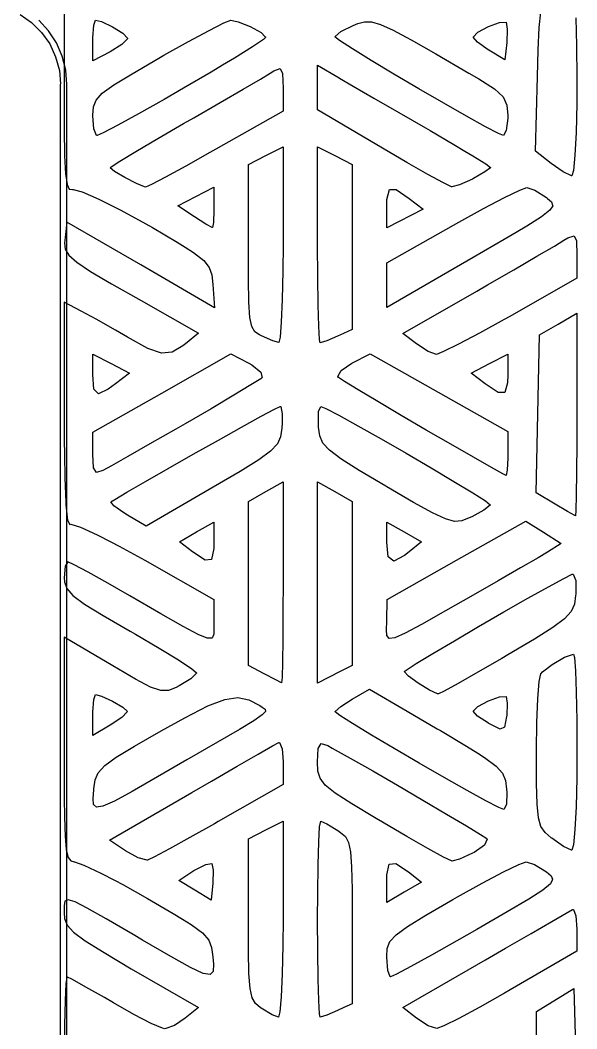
# Model space of a CAD drawing. Header units: millimetres. Extents: x 38 to 487, y 14 to 137.
# Drawn here: x 51.33 to 59.59, y 58.98 to 73.95 of the extents above; entities that cross this region are included whole.
import ezdxf

# ---------------------------------------------------------------- set-up
doc = ezdxf.new("R2010")
doc.units = ezdxf.units.MM
doc.layers.add('BLACK', color=20, linetype='Continuous')

msp = doc.modelspace()

# ---------------------------------------------------------------- linework, layer by layer
at = {"layer": 'BLACK', "linetype": 'Continuous'}
for p, q in [((51.981, 74.283), (51.981, 72.834)), ((51.329, 74.032), (51.5, 73.912)), ((51.329, 74.032), (51.5, 73.912)), ((51.751, 73.789), (51.606, 73.946)), ((51.751, 73.789), (51.606, 73.946)), ((52.422, 73.87), (52.447, 73.945)), ((52.447, 73.945), (52.535, 73.924)), ((54.352, 73.905), (54.454, 73.945)), ((54.454, 73.945), (54.565, 73.923)), ((59.035, 73.838), (59.059, 74.063)), ((59.577, 73.979), (59.588, 73.567)), ((51.5, 73.912), (51.648, 73.764)), ((51.5, 73.912), (51.648, 73.764)), ((52.409, 73.685), (52.422, 73.87)), ((52.535, 73.924), (52.701, 73.847)), ((52.701, 73.847), (52.855, 73.751)), ((53.827, 73.629), (54.133, 73.794)), ((54.133, 73.794), (54.352, 73.905)), ((54.565, 73.923), (54.745, 73.851)), ((54.745, 73.851), (54.905, 73.762)), ((56.09, 73.777), (56.272, 73.866)), ((56.272, 73.866), (56.343, 73.895)), ((56.343, 73.895), (56.439, 73.922)), ((56.439, 73.922), (56.543, 73.922)), ((56.543, 73.922), (56.677, 73.883)), ((56.677, 73.883), (56.865, 73.798)), ((56.865, 73.798), (57.057, 73.695)), ((58.125, 73.767), (58.281, 73.85)), ((58.281, 73.85), (58.445, 73.91)), ((58.445, 73.91), (58.541, 73.914)), ((58.541, 73.914), (58.541, 73.914)), ((58.541, 73.914), (58.559, 73.811)), ((58.559, 73.811), (58.551, 73.616)), ((59.019, 73.499), (59.035, 73.838)), ((51.648, 73.764), (51.768, 73.593)), ((51.648, 73.764), (51.768, 73.593)), ((51.868, 73.609), (51.751, 73.789)), ((51.868, 73.609), (51.751, 73.789)), ((52.409, 73.644), (52.409, 73.685)), ((52.409, 73.342), (52.409, 73.644)), ((52.921, 73.671), (52.839, 73.583)), ((52.855, 73.751), (52.922, 73.677)), ((52.922, 73.677), (52.921, 73.671)), ((54.939, 73.659), (54.779, 73.551)), ((54.905, 73.762), (54.967, 73.7)), ((54.974, 73.693), (54.939, 73.659)), ((54.967, 73.7), (54.974, 73.693)), ((56.001, 73.7), (56.003, 73.706)), ((56.071, 73.643), (56.001, 73.7)), ((56.003, 73.706), (56.09, 73.777)), ((56.26, 73.52), (56.071, 73.643)), ((57.057, 73.695), (57.131, 73.656)), ((57.131, 73.656), (57.498, 73.447)), ((58.053, 73.696), (58.125, 73.767)), ((58.053, 73.695), (58.053, 73.696)), ((58.118, 73.619), (58.053, 73.695)), ((51.768, 73.593), (51.856, 73.403)), ((51.768, 73.593), (51.856, 73.403)), ((51.954, 73.413), (51.868, 73.609)), ((51.954, 73.413), (51.868, 73.609)), ((52.839, 73.583), (52.665, 73.475)), ((53.464, 73.425), (53.827, 73.629)), ((54.779, 73.551), (54.511, 73.384)), ((56.539, 73.348), (56.26, 73.52)), ((58.276, 73.507), (58.118, 73.619)), ((58.288, 73.499), (58.276, 73.507)), ((58.523, 73.356), (58.288, 73.499)), ((58.551, 73.616), (58.523, 73.356)), ((59.007, 73.111), (59.019, 73.499)), ((59.588, 73.567), (59.592, 73.09)), ((51.856, 73.403), (51.911, 73.201)), ((51.856, 73.403), (51.911, 73.201)), ((52.007, 73.206), (51.954, 73.413)), ((52.007, 73.206), (51.954, 73.413)), ((52.665, 73.475), (52.409, 73.342)), ((52.991, 73.152), (53.389, 73.382)), ((53.389, 73.382), (53.464, 73.425)), ((54.511, 73.384), (54.335, 73.278)), ((56.878, 73.144), (56.539, 73.348)), ((57.498, 73.447), (57.989, 73.162)), ((51.911, 73.201), (51.928, 73.002)), ((51.911, 73.201), (51.928, 73.002)), ((52.024, 72.993), (52.007, 73.206)), ((52.024, 72.993), (52.007, 73.206)), ((54.335, 73.278), (54.162, 73.174)), ((55.038, 73.159), (55.097, 73.195)), ((55.097, 73.195), (55.19, 73.229)), ((55.19, 73.229), (55.225, 73.154)), ((55.744, 72.616), (55.744, 73.278)), ((55.744, 73.278), (56.065, 73.089)), ((52.719, 72.985), (52.991, 73.152)), ((54.162, 73.174), (53.754, 72.937)), ((54.639, 72.922), (54.897, 73.073)), ((54.897, 73.073), (55.038, 73.159)), ((55.225, 73.154), (55.231, 72.939)), ((56.065, 73.089), (56.068, 73.086)), ((56.068, 73.086), (56.27, 72.968)), ((57.247, 72.927), (56.878, 73.144)), ((57.989, 73.162), (58.136, 73.075)), ((58.136, 73.075), (58.371, 72.925)), ((58.977, 72.004), (59.007, 73.111)), ((59.592, 73.09), (59.59, 72.708)), ((51.928, 73.002), (51.924, 72.993)), ((51.928, 73.002), (51.924, 72.993)), ((51.924, 72.993), (51.924, 41.526)), ((51.924, 72.993), (51.924, 41.526)), ((52.024, 41.526), (52.024, 72.993)), ((52.024, 41.526), (52.024, 72.993)), ((52.548, 72.861), (52.719, 72.985)), ((53.754, 72.937), (53.465, 72.771)), ((54.298, 72.724), (54.639, 72.922)), ((55.231, 72.939), (55.231, 72.597)), ((56.27, 72.968), (56.578, 72.79)), ((57.617, 72.713), (57.247, 72.927)), ((58.371, 72.925), (58.5, 72.807)), ((51.981, 72.834), (51.982, 72.527)), ((52.417, 72.658), (52.455, 72.759)), ((52.455, 72.759), (52.548, 72.861)), ((53.465, 72.771), (53.086, 72.558)), ((56.578, 72.79), (56.951, 72.574)), ((58.5, 72.807), (58.555, 72.687)), ((52.409, 72.538), (52.417, 72.658)), ((53.905, 72.497), (54.298, 72.724)), ((55.231, 72.597), (54.236, 72.031)), ((56.706, 72.048), (55.744, 72.616)), ((57.957, 72.52), (57.617, 72.713)), ((58.555, 72.687), (58.566, 72.531)), ((59.59, 72.708), (59.58, 72.281)), ((51.982, 72.527), (51.983, 72.326)), ((52.409, 72.527), (52.409, 72.538)), ((52.425, 72.332), (52.409, 72.527)), ((53.086, 72.558), (52.777, 72.388)), ((53.756, 72.411), (53.905, 72.497)), ((56.951, 72.574), (57.348, 72.346)), ((58.239, 72.364), (57.957, 72.52)), ((58.566, 72.494), (58.545, 72.311)), ((58.566, 72.531), (58.566, 72.494)), ((51.983, 72.326), (51.989, 71.931)), ((52.464, 72.237), (52.425, 72.332)), ((52.777, 72.388), (52.563, 72.276)), ((53.372, 72.19), (53.756, 72.411)), ((57.348, 72.346), (57.415, 72.307)), ((57.415, 72.307), (57.765, 72.103)), ((58.431, 72.265), (58.239, 72.364)), ((58.545, 72.311), (58.502, 72.237)), ((52.471, 72.235), (52.464, 72.237)), ((52.563, 72.276), (52.471, 72.235)), ((53.048, 71.998), (53.372, 72.19)), ((58.502, 72.237), (58.431, 72.265)), ((59.58, 72.281), (59.564, 71.941)), ((52.808, 71.853), (53.048, 71.998)), ((54.236, 72.031), (54.147, 71.981)), ((54.974, 71.936), (55.231, 72.068)), ((55.231, 72.068), (55.231, 70.612)), ((55.744, 70.612), (55.744, 72.068)), ((55.744, 72.068), (56.001, 71.936)), ((57.07, 71.835), (56.706, 72.048)), ((57.765, 72.103), (57.93, 72.004)), ((57.93, 72.004), (58.049, 71.932)), ((59.211, 71.82), (58.977, 72.004)), ((51.989, 71.931), (51.998, 71.757)), ((52.68, 71.77), (52.808, 71.853)), ((54.147, 71.981), (53.787, 71.779)), ((54.718, 71.803), (54.974, 71.936)), ((56.001, 71.936), (56.257, 71.803)), ((58.049, 71.932), (58.24, 71.812)), ((59.564, 71.941), (59.543, 71.717)), ((51.998, 71.757), (52.003, 71.666)), ((52.665, 71.757), (52.68, 71.77)), ((52.731, 71.701), (52.665, 71.757)), ((52.884, 71.609), (52.731, 71.701)), ((53.787, 71.779), (53.488, 71.616)), ((54.718, 70.578), (54.718, 71.803)), ((56.257, 71.803), (56.257, 69.355)), ((57.382, 71.658), (57.07, 71.835)), ((58.309, 71.757), (58.229, 71.693)), ((58.24, 71.812), (58.31, 71.76)), ((58.31, 71.76), (58.309, 71.757)), ((59.388, 71.696), (59.211, 71.82)), ((59.511, 71.637), (59.388, 71.696)), ((59.543, 71.717), (59.519, 71.636)), ((52.003, 71.666), (52.025, 71.508)), ((53.055, 71.52), (52.884, 71.609)), ((53.488, 71.616), (53.278, 71.508)), ((57.612, 71.532), (57.382, 71.658)), ((58.043, 71.589), (57.853, 71.504)), ((58.057, 71.596), (58.043, 71.589)), ((58.229, 71.693), (58.057, 71.596)), ((59.519, 71.636), (59.511, 71.637)), ((52.025, 71.508), (52.058, 71.438)), ((52.058, 71.438), (52.104, 71.432)), ((52.104, 71.432), (52.114, 71.434)), ((52.114, 71.434), (52.251, 71.398)), ((52.251, 71.398), (52.498, 71.291)), ((53.177, 71.471), (53.055, 71.52)), ((53.189, 71.469), (53.177, 71.471)), ((53.278, 71.508), (53.189, 71.469)), ((53.937, 71.331), (54.205, 71.47)), ((54.205, 71.47), (54.205, 71.168)), ((56.773, 71.287), (56.81, 71.432)), ((56.81, 71.432), (56.911, 71.433)), ((56.911, 71.433), (57.106, 71.302)), ((57.73, 71.474), (57.612, 71.532)), ((57.737, 71.473), (57.73, 71.474)), ((57.853, 71.504), (57.737, 71.473)), ((58.518, 71.314), (58.744, 71.424)), ((58.744, 71.424), (58.852, 71.463)), ((58.852, 71.463), (58.969, 71.423)), ((58.969, 71.423), (59.144, 71.313)), ((52.498, 71.291), (52.694, 71.193)), ((53.669, 71.193), (53.937, 71.331)), ((56.77, 71.164), (56.773, 71.287)), ((57.106, 71.302), (57.313, 71.143)), ((58.207, 71.151), (58.518, 71.314)), ((59.144, 71.313), (59.158, 71.302)), ((59.158, 71.302), (59.218, 71.248)), ((59.218, 71.248), (59.233, 71.199)), ((52.694, 71.193), (52.823, 71.128)), ((52.823, 71.128), (53.194, 70.923)), ((53.915, 71.03), (53.669, 71.193)), ((54.204, 71.127), (54.197, 70.942)), ((54.205, 71.168), (54.204, 71.127)), ((56.77, 70.862), (56.77, 71.164)), ((57.313, 71.143), (56.77, 70.862)), ((57.84, 70.949), (58.207, 71.151)), ((59.19, 71.125), (59.067, 71.027)), ((59.235, 71.193), (59.19, 71.125)), ((59.233, 71.199), (59.235, 71.193)), ((52.024, 70.948), (51.995, 70.719)), ((53.119, 70.313), (52.024, 70.948)), ((54.086, 70.921), (53.915, 71.03)), ((57.761, 70.905), (57.84, 70.949)), ((59.067, 71.027), (58.848, 70.887)), ((53.194, 70.923), (53.293, 70.867)), ((53.293, 70.867), (53.658, 70.654)), ((54.179, 70.868), (54.086, 70.921)), ((54.183, 70.867), (54.179, 70.868)), ((54.197, 70.942), (54.183, 70.867)), ((56.77, 70.344), (57.761, 70.905)), ((58.694, 70.796), (58.516, 70.69)), ((58.848, 70.887), (58.694, 70.796)), ((51.995, 70.719), (51.988, 70.641)), ((53.658, 70.654), (53.779, 70.578)), ((58.516, 70.69), (58.054, 70.422)), ((59.259, 70.593), (59.4, 70.679)), ((59.4, 70.679), (59.459, 70.715)), ((59.459, 70.715), (59.551, 70.748)), ((59.551, 70.748), (59.587, 70.674)), ((59.587, 70.674), (59.592, 70.459)), ((51.988, 70.641), (51.998, 70.547)), ((51.998, 70.547), (52.052, 70.457)), ((53.779, 70.578), (53.904, 70.5)), ((53.904, 70.5), (54.055, 70.382)), ((54.719, 70.097), (54.718, 70.578)), ((55.231, 70.612), (55.229, 70.228)), ((55.746, 70.135), (55.744, 70.612)), ((59.001, 70.442), (59.259, 70.593)), ((52.052, 70.457), (52.17, 70.353)), ((52.17, 70.353), (52.374, 70.218)), ((54.055, 70.382), (54.137, 70.278)), ((58.054, 70.422), (56.77, 69.68)), ((58.659, 70.243), (59.001, 70.442)), ((59.592, 70.459), (59.592, 70.117)), ((52.374, 70.218), (52.686, 70.034)), ((54.214, 69.678), (53.119, 70.313)), ((54.137, 70.278), (54.173, 70.166)), ((55.229, 70.228), (55.22, 69.801)), ((56.77, 69.68), (56.77, 70.344)), ((58.266, 70.017), (58.659, 70.243)), ((54.173, 70.166), (54.188, 70.023)), ((54.725, 69.76), (54.719, 70.097)), ((55.752, 69.723), (55.746, 70.135)), ((59.592, 70.117), (58.598, 69.551)), ((52.686, 70.034), (53.125, 69.784)), ((54.188, 70.023), (54.214, 69.678)), ((57.011, 69.297), (58.109, 69.927)), ((58.109, 69.927), (58.266, 70.017)), ((52.237, 69.627), (51.981, 69.759)), ((51.981, 69.759), (51.981, 68.084)), ((53.125, 69.784), (53.977, 69.301)), ((54.74, 69.536), (54.725, 69.76)), ((55.22, 69.801), (55.206, 69.463)), ((52.458, 69.507), (52.237, 69.627)), ((55.761, 69.405), (55.752, 69.723)), ((59.315, 69.437), (59.592, 69.6)), ((59.592, 69.6), (59.592, 68.095)), ((52.746, 69.344), (52.458, 69.507)), ((54.769, 69.4), (54.74, 69.536)), ((55.206, 69.463), (55.188, 69.241)), ((58.514, 69.504), (58.148, 69.301)), ((58.598, 69.551), (58.514, 69.504)), ((52.925, 69.24), (52.746, 69.344)), ((53.977, 69.301), (53.782, 69.143)), ((54.815, 69.322), (54.769, 69.4)), ((54.882, 69.275), (54.815, 69.322)), ((55.773, 69.208), (55.761, 69.405)), ((56.257, 69.355), (56.131, 69.297)), ((58.148, 69.301), (57.837, 69.137)), ((59.037, 69.275), (59.315, 69.437)), ((53.223, 69.075), (52.925, 69.24)), ((54.91, 69.261), (54.882, 69.275)), ((55.082, 69.187), (54.91, 69.261)), ((55.167, 69.162), (55.082, 69.187)), ((55.188, 69.241), (55.167, 69.162)), ((55.783, 69.156), (55.773, 69.208)), ((55.881, 69.188), (55.783, 69.156)), ((56.039, 69.255), (55.881, 69.188)), ((56.131, 69.297), (56.039, 69.255)), ((57.211, 69.143), (57.011, 69.297)), ((59.013, 68.104), (59.037, 69.275)), ((53.427, 69.003), (53.223, 69.075)), ((53.586, 69.017), (53.427, 69.003)), ((53.745, 69.114), (53.586, 69.017)), ((53.782, 69.143), (53.745, 69.114)), ((57.387, 69.031), (57.211, 69.143)), ((57.507, 68.987), (57.387, 69.031)), ((57.614, 69.027), (57.507, 68.987)), ((57.837, 69.137), (57.614, 69.027)), ((52.409, 68.688), (52.409, 68.99)), ((52.409, 68.99), (52.68, 68.849)), ((53.432, 68.412), (54.454, 68.993)), ((54.454, 68.993), (54.724, 68.854)), ((54.724, 68.854), (54.766, 68.831)), ((56.094, 68.746), (56.254, 68.855)), ((56.254, 68.855), (56.526, 68.996)), ((56.526, 68.996), (57.034, 68.709)), ((58.295, 68.849), (58.566, 68.99)), ((58.566, 68.99), (58.566, 68.688)), ((52.68, 68.849), (52.951, 68.709)), ((52.951, 68.709), (52.744, 68.55)), ((54.766, 68.831), (54.903, 68.723)), ((54.903, 68.723), (54.917, 68.656)), ((56.046, 68.656), (56.094, 68.746)), ((57.034, 68.709), (58.566, 67.841)), ((58.023, 68.709), (58.295, 68.849)), ((58.231, 68.55), (58.023, 68.709)), ((52.425, 68.471), (52.409, 68.688)), ((54.9, 68.626), (54.754, 68.533)), ((54.92, 68.642), (54.9, 68.626)), ((54.917, 68.656), (54.92, 68.642)), ((56.055, 68.642), (56.046, 68.656)), ((56.143, 68.583), (56.055, 68.642)), ((56.348, 68.459), (56.143, 68.583)), ((58.563, 68.565), (58.526, 68.42)), ((58.566, 68.688), (58.563, 68.565)), ((52.41, 67.831), (53.432, 68.412)), ((52.492, 68.402), (52.425, 68.471)), ((52.638, 68.472), (52.492, 68.402)), ((52.744, 68.55), (52.638, 68.472)), ((54.754, 68.533), (54.5, 68.379)), ((56.638, 68.286), (56.348, 68.459)), ((58.425, 68.419), (58.231, 68.55)), ((58.526, 68.42), (58.425, 68.419)), ((54.5, 68.379), (54.164, 68.181)), ((56.984, 68.082), (56.638, 68.286)), ((54.164, 68.181), (53.777, 67.957)), ((54.906, 68.068), (55.107, 68.176)), ((55.107, 68.176), (55.19, 68.215)), ((55.19, 68.215), (55.198, 68.211)), ((55.198, 68.211), (55.22, 68.106)), ((55.22, 68.106), (55.216, 67.956)), ((55.757, 67.956), (55.76, 68.141)), ((55.76, 68.141), (55.791, 68.215)), ((55.791, 68.215), (55.865, 68.185)), ((55.865, 68.185), (56.061, 68.083)), ((58.989, 66.933), (59.013, 68.104)), ((51.981, 68.084), (51.982, 67.711)), ((53.777, 67.957), (53.639, 67.878)), ((54.617, 67.909), (54.906, 68.068)), ((55.216, 67.956), (55.215, 67.904)), ((55.76, 67.907), (55.757, 67.956)), ((56.061, 68.083), (56.344, 67.927)), ((57.356, 67.864), (56.984, 68.082)), ((59.592, 68.095), (59.592, 67.668)), ((52.409, 67.507), (52.41, 67.831)), ((53.639, 67.878), (53.256, 67.659)), ((54.271, 67.715), (54.617, 67.909)), ((55.213, 67.89), (55.194, 67.764)), ((55.215, 67.904), (55.213, 67.89)), ((55.778, 67.778), (55.76, 67.907)), ((56.344, 67.927), (56.686, 67.734)), ((57.724, 67.652), (57.356, 67.864)), ((58.566, 67.841), (58.566, 67.515)), ((51.982, 67.711), (51.986, 67.507)), ((53.256, 67.659), (52.927, 67.472)), ((53.897, 67.505), (54.271, 67.715)), ((55.147, 67.657), (55.047, 67.55)), ((55.194, 67.764), (55.147, 67.657)), ((55.823, 67.67), (55.778, 67.778)), ((55.919, 67.563), (55.823, 67.67)), ((56.686, 67.734), (57.058, 67.52)), ((59.592, 67.668), (59.589, 67.237)), ((51.986, 67.507), (51.991, 67.151)), ((52.419, 67.302), (52.409, 67.507)), ((53.527, 67.295), (53.897, 67.505)), ((55.047, 67.55), (54.871, 67.421)), ((56.091, 67.435), (55.919, 67.563)), ((57.058, 67.52), (57.428, 67.304)), ((58.056, 67.46), (57.724, 67.652)), ((58.566, 67.515), (58.566, 67.453)), ((52.927, 67.472), (52.684, 67.334)), ((54.871, 67.421), (54.594, 67.25)), ((56.361, 67.265), (56.091, 67.435)), ((58.324, 67.309), (58.056, 67.46)), ((58.566, 67.453), (58.559, 67.266)), ((52.463, 67.233), (52.419, 67.302)), ((52.558, 67.264), (52.463, 67.233)), ((52.684, 67.334), (52.558, 67.264)), ((53.189, 67.101), (53.527, 67.295)), ((54.594, 67.25), (54.193, 67.014)), ((56.755, 67.031), (56.361, 67.265)), ((57.428, 67.304), (57.768, 67.102)), ((58.496, 67.214), (58.324, 67.309)), ((58.545, 67.191), (58.496, 67.214)), ((58.559, 67.266), (58.545, 67.191)), ((59.589, 67.237), (59.584, 66.896)), ((51.991, 67.151), (52.006, 66.798)), ((52.914, 66.942), (53.189, 67.101)), ((54.975, 66.95), (55.231, 67.096)), ((55.231, 67.096), (55.231, 65.603)), ((55.744, 64.106), (55.744, 67.096)), ((55.744, 67.096), (56, 66.95)), ((57.768, 67.102), (58.047, 66.933)), ((52.733, 66.834), (52.914, 66.942)), ((54.193, 67.014), (53.198, 66.435)), ((54.719, 66.804), (54.975, 66.95)), ((56, 66.95), (56.256, 66.804)), ((56.77, 67.023), (56.755, 67.031)), ((57.168, 66.791), (56.77, 67.023)), ((58.047, 66.933), (58.048, 66.932)), ((58.048, 66.932), (58.238, 66.811)), ((59.269, 66.762), (58.989, 66.933)), ((52.006, 66.798), (52.008, 66.755)), ((52.008, 66.755), (52.034, 66.525)), ((52.677, 66.798), (52.733, 66.834)), ((52.721, 66.741), (52.677, 66.798)), ((54.718, 65.588), (54.719, 66.804)), ((56.256, 66.804), (56.256, 66.497)), ((57.449, 66.635), (57.168, 66.791)), ((58.238, 66.811), (58.308, 66.756)), ((58.308, 66.756), (58.306, 66.748)), ((59.454, 66.653), (59.269, 66.762)), ((59.584, 66.896), (59.578, 66.672)), ((52.87, 66.635), (52.721, 66.741)), ((52.922, 66.603), (52.87, 66.635)), ((57.642, 66.544), (57.449, 66.635)), ((58.214, 66.675), (58.032, 66.577)), ((58.306, 66.748), (58.214, 66.675)), ((59.562, 66.594), (59.454, 66.653)), ((59.578, 66.672), (59.571, 66.593)), ((52.034, 66.525), (52.067, 66.463)), ((52.067, 66.463), (52.083, 66.465)), ((52.083, 66.465), (52.223, 66.421)), ((53.198, 66.435), (52.922, 66.603)), ((53.949, 66.351), (54.205, 66.497)), ((54.205, 66.497), (54.205, 66.202)), ((56.256, 66.497), (56.257, 64.901)), ((56.77, 66.202), (56.77, 66.497)), ((56.77, 66.497), (57.028, 66.351)), ((57.777, 66.509), (57.642, 66.544)), ((57.884, 66.517), (57.777, 66.509)), ((57.806, 65.932), (58.837, 66.513)), ((57.994, 66.56), (57.884, 66.517)), ((58.032, 66.577), (57.994, 66.56)), ((58.837, 66.513), (59.098, 66.348)), ((59.571, 66.591), (59.562, 66.594)), ((59.571, 66.593), (59.571, 66.591)), ((52.223, 66.421), (52.471, 66.309)), ((52.471, 66.309), (52.674, 66.206)), ((53.694, 66.206), (53.949, 66.351)), ((57.028, 66.351), (57.287, 66.206)), ((59.098, 66.348), (59.359, 66.182)), ((52.674, 66.206), (52.8, 66.141)), ((53.885, 66.058), (53.694, 66.206)), ((54.205, 66.202), (54.203, 66.104)), ((56.793, 65.982), (56.77, 66.202)), ((57.287, 66.206), (57.104, 66.056)), ((59.359, 66.182), (59.155, 66.054)), ((59.359, 66.182), (59.359, 66.182)), ((52.8, 66.141), (53.178, 65.933)), ((54.073, 65.934), (53.885, 66.058)), ((54.203, 66.104), (54.169, 65.945)), ((57.104, 66.056), (57.033, 66)), ((59.155, 66.054), (59.016, 65.97)), ((52.037, 65.906), (51.999, 65.842)), ((52.129, 65.866), (52.037, 65.906)), ((52.337, 65.755), (52.129, 65.866)), ((53.178, 65.933), (54.203, 65.35)), ((54.169, 65.945), (54.073, 65.934)), ((56.775, 65.35), (57.806, 65.932)), ((56.874, 65.918), (56.793, 65.982)), ((57.033, 66), (56.874, 65.918)), ((59.016, 65.97), (58.758, 65.819)), ((51.999, 65.842), (51.982, 65.671)), ((52.63, 65.592), (52.337, 65.755)), ((58.758, 65.819), (58.424, 65.627)), ((59.4, 65.663), (59.522, 65.723)), ((59.522, 65.723), (59.537, 65.723)), ((59.537, 65.723), (59.576, 65.631)), ((51.982, 65.671), (51.986, 65.612)), ((51.986, 65.612), (52.021, 65.513)), ((52.957, 65.405), (52.63, 65.592)), ((54.718, 64.372), (54.718, 65.588)), ((55.231, 65.603), (55.23, 65.186)), ((58.424, 65.627), (58.053, 65.415)), ((59.17, 65.539), (59.4, 65.663)), ((59.576, 65.631), (59.577, 65.451)), ((52.021, 65.513), (52.113, 65.409)), ((52.113, 65.409), (52.285, 65.282)), ((58.053, 65.415), (57.642, 65.18)), ((58.863, 65.367), (59.17, 65.539)), ((59.575, 65.408), (59.556, 65.278)), ((59.577, 65.429), (59.575, 65.408)), ((59.577, 65.451), (59.577, 65.429)), ((52.285, 65.282), (52.56, 65.112)), ((53.416, 65.137), (52.957, 65.405)), ((54.203, 65.35), (54.204, 65.027)), ((56.773, 65.027), (56.775, 65.35)), ((58.508, 65.165), (58.863, 65.367)), ((59.556, 65.278), (59.51, 65.171)), ((52.56, 65.112), (52.963, 64.88)), ((53.747, 64.947), (53.416, 65.137)), ((55.23, 65.186), (55.227, 64.757)), ((57.642, 65.18), (57.286, 64.979)), ((58.135, 64.949), (58.508, 65.165)), ((59.51, 65.171), (59.411, 65.063)), ((54.204, 65.027), (54.206, 64.934)), ((56.769, 64.901), (56.773, 65.027)), ((57.286, 64.979), (57.042, 64.848)), ((59.411, 65.063), (59.238, 64.934)), ((52.963, 64.88), (53.041, 64.836)), ((53.041, 64.836), (53.395, 64.629)), ((53.97, 64.828), (53.747, 64.947)), ((54.107, 64.774), (53.97, 64.828)), ((54.204, 64.833), (54.178, 64.777)), ((54.206, 64.934), (54.204, 64.833)), ((56.257, 64.901), (56.257, 64.371)), ((56.773, 64.813), (56.769, 64.901)), ((56.806, 64.771), (56.773, 64.813)), ((57.042, 64.848), (56.889, 64.781)), ((57.774, 64.738), (58.135, 64.949)), ((59.238, 64.934), (58.964, 64.763)), ((52.707, 64.363), (51.981, 64.792)), ((51.981, 64.792), (51.981, 63.125)), ((54.178, 64.777), (54.107, 64.774)), ((55.227, 64.757), (55.222, 64.417)), ((56.889, 64.781), (56.806, 64.771)), ((57.454, 64.549), (57.774, 64.738)), ((58.964, 64.763), (58.566, 64.527)), ((53.395, 64.629), (53.682, 64.453)), ((57.205, 64.398), (57.454, 64.549)), ((58.566, 64.527), (58.48, 64.476)), ((59.408, 64.492), (59.544, 64.538)), ((59.544, 64.538), (59.557, 64.487)), ((53.041, 64.168), (52.707, 64.363)), ((53.682, 64.453), (53.803, 64.372)), ((53.803, 64.372), (53.875, 64.325)), ((54.953, 64.245), (54.718, 64.372)), ((55.222, 64.417), (55.216, 64.194)), ((56.257, 64.371), (56.08, 64.28)), ((57.057, 64.303), (57.205, 64.398)), ((58.48, 64.476), (58.124, 64.27)), ((59.081, 64.274), (59.225, 64.387)), ((59.225, 64.387), (59.408, 64.492)), ((59.557, 64.487), (59.571, 64.29)), ((53.945, 64.256), (53.864, 64.173)), ((53.875, 64.325), (53.946, 64.262)), ((53.946, 64.262), (53.945, 64.256)), ((55.123, 64.155), (54.953, 64.245)), ((56.08, 64.28), (55.744, 64.106)), ((57.03, 64.28), (57.057, 64.303)), ((57.092, 64.212), (57.03, 64.28)), ((57.239, 64.106), (57.092, 64.212)), ((58.124, 64.27), (57.83, 64.102)), ((59.035, 64.13), (59.059, 64.247)), ((59.059, 64.247), (59.081, 64.274)), ((59.571, 64.29), (59.582, 63.973)), ((53.265, 64.05), (53.041, 64.168)), ((53.69, 64.067), (53.646, 64.045)), ((53.864, 64.173), (53.69, 64.067)), ((55.209, 64.114), (55.123, 64.155)), ((55.216, 64.194), (55.209, 64.114)), ((55.209, 64.114), (55.209, 64.114)), ((57.406, 64.004), (57.239, 64.106)), ((57.83, 64.102), (57.625, 63.988)), ((59.015, 63.877), (59.035, 64.13)), ((52.422, 63.864), (52.447, 63.939)), ((52.447, 63.939), (52.538, 63.915)), ((52.538, 63.915), (52.702, 63.84)), ((53.416, 63.997), (53.265, 64.05)), ((53.531, 63.999), (53.416, 63.997)), ((53.646, 64.045), (53.531, 63.999)), ((56.259, 63.872), (56.516, 64.018)), ((56.516, 64.018), (57.076, 63.69)), ((57.526, 63.948), (57.406, 64.004)), ((57.54, 63.947), (57.526, 63.948)), ((57.625, 63.988), (57.54, 63.947)), ((59.582, 63.973), (59.59, 63.561)), ((52.409, 63.678), (52.422, 63.864)), ((52.702, 63.84), (52.855, 63.751)), ((53.772, 63.594), (54.115, 63.769)), ((54.115, 63.769), (54.368, 63.867)), ((54.368, 63.867), (54.561, 63.895)), ((54.561, 63.895), (54.723, 63.862)), ((54.723, 63.862), (54.886, 63.774)), ((54.886, 63.774), (54.922, 63.752)), ((56.004, 63.688), (56.087, 63.763)), ((56.087, 63.763), (56.259, 63.872)), ((58.053, 63.692), (58.125, 63.762)), ((58.125, 63.762), (58.281, 63.844)), ((58.281, 63.844), (58.445, 63.904)), ((58.445, 63.904), (58.541, 63.908)), ((58.541, 63.908), (58.559, 63.812)), ((58.559, 63.812), (58.551, 63.623)), ((59.001, 63.526), (59.015, 63.877)), ((52.409, 63.635), (52.409, 63.678)), ((52.409, 63.331), (52.409, 63.635)), ((52.92, 63.681), (52.837, 63.598)), ((52.855, 63.751), (52.922, 63.688)), ((52.922, 63.688), (52.92, 63.681)), ((54.92, 63.636), (54.797, 63.551)), ((54.965, 63.683), (54.92, 63.636)), ((54.922, 63.752), (54.964, 63.722)), ((54.964, 63.722), (54.97, 63.688)), ((54.97, 63.688), (54.965, 63.683)), ((56.003, 63.683), (56.004, 63.688)), ((56.073, 63.628), (56.003, 63.683)), ((56.263, 63.507), (56.073, 63.628)), ((57.076, 63.69), (57.52, 63.432)), ((58.053, 63.69), (58.053, 63.692)), ((58.12, 63.618), (58.053, 63.69)), ((58.28, 63.512), (58.12, 63.618)), ((58.55, 63.614), (58.521, 63.453)), ((58.551, 63.623), (58.55, 63.614)), ((52.665, 63.483), (52.409, 63.331)), ((52.837, 63.598), (52.665, 63.483)), ((53.424, 63.4), (53.772, 63.594)), ((54.797, 63.551), (54.583, 63.421)), ((56.542, 63.337), (56.263, 63.507)), ((58.288, 63.508), (58.28, 63.512)), ((58.452, 63.426), (58.288, 63.508)), ((58.995, 63.111), (59.001, 63.526)), ((59.59, 63.561), (59.592, 63.084)), ((53.028, 63.174), (53.424, 63.4)), ((54.583, 63.421), (54.257, 63.231)), ((56.882, 63.136), (56.542, 63.337)), ((57.52, 63.432), (57.568, 63.403)), ((57.568, 63.403), (57.957, 63.173)), ((58.521, 63.453), (58.452, 63.426)), ((52.756, 63.009), (53.028, 63.174)), ((54.257, 63.231), (53.803, 62.968)), ((54.86, 63.053), (55.075, 63.176)), ((55.075, 63.176), (55.167, 63.229)), ((55.167, 63.229), (55.181, 63.229)), ((55.181, 63.229), (55.216, 63.135)), ((55.754, 63.139), (55.796, 63.211)), ((55.796, 63.211), (55.894, 63.181)), ((55.894, 63.181), (55.963, 63.143)), ((57.957, 63.173), (58.123, 63.069)), ((51.981, 63.125), (51.982, 62.557)), ((54.55, 62.874), (54.86, 63.053)), ((55.216, 63.135), (55.231, 62.938)), ((55.745, 62.938), (55.754, 63.139)), ((55.963, 63.143), (56.229, 62.995)), ((57.251, 62.921), (56.882, 63.136)), ((58.123, 63.069), (58.224, 63.005)), ((58.995, 63.069), (58.995, 63.111)), ((58.996, 62.621), (58.995, 63.069)), ((59.592, 63.084), (59.59, 62.702)), ((52.488, 62.779), (52.584, 62.884)), ((52.584, 62.884), (52.756, 63.009)), ((53.803, 62.968), (53.37, 62.716)), ((54.171, 62.654), (54.55, 62.874)), ((55.231, 62.938), (55.231, 62.936)), ((55.231, 62.936), (55.231, 62.606)), ((55.75, 62.803), (55.745, 62.938)), ((56.229, 62.995), (56.562, 62.805)), ((57.621, 62.708), (57.251, 62.921)), ((58.224, 63.005), (58.393, 62.878)), ((58.393, 62.878), (58.488, 62.772)), ((52.444, 62.672), (52.488, 62.779)), ((53.37, 62.716), (52.993, 62.5)), ((55.78, 62.696), (55.75, 62.803)), ((56.562, 62.805), (56.932, 62.592)), ((58.488, 62.772), (58.532, 62.665)), ((52.425, 62.54), (52.444, 62.672)), ((53.879, 62.485), (54.171, 62.654)), ((55.231, 62.606), (54.269, 62.054)), ((55.858, 62.594), (55.78, 62.696)), ((56.007, 62.475), (55.858, 62.594)), ((56.932, 62.592), (57.308, 62.373)), ((57.962, 62.516), (57.621, 62.708)), ((58.532, 62.665), (58.55, 62.537)), ((59.003, 62.312), (58.996, 62.621)), ((59.59, 62.702), (59.58, 62.275)), ((51.982, 62.557), (51.984, 62.396)), ((52.413, 62.396), (52.424, 62.527)), ((52.424, 62.527), (52.425, 62.54)), ((52.654, 61.778), (53.879, 62.485)), ((52.993, 62.5), (52.728, 62.357)), ((56.251, 62.317), (56.007, 62.475)), ((58.244, 62.361), (57.962, 62.516)), ((58.553, 62.488), (58.546, 62.305)), ((58.55, 62.537), (58.553, 62.488)), ((51.984, 62.396), (51.987, 62.129)), ((52.419, 62.307), (52.413, 62.396)), ((52.461, 62.267), (52.419, 62.307)), ((52.557, 62.282), (52.461, 62.267)), ((52.728, 62.357), (52.557, 62.282)), ((56.615, 62.099), (56.251, 62.317)), ((57.308, 62.373), (57.66, 62.166)), ((58.436, 62.261), (58.244, 62.361)), ((58.546, 62.305), (58.507, 62.232)), ((59.022, 62.109), (59.003, 62.312)), ((59.58, 62.275), (59.564, 61.935)), ((51.987, 62.129), (51.997, 61.829)), ((57.66, 62.166), (57.955, 61.99)), ((58.507, 62.232), (58.436, 62.261)), ((54.212, 62.022), (53.85, 61.816)), ((54.269, 62.054), (54.212, 62.022)), ((54.974, 61.93), (55.231, 62.062)), ((55.231, 62.062), (55.231, 60.606)), ((55.762, 61.753), (55.775, 61.977)), ((55.775, 61.977), (55.79, 62.058)), ((55.79, 62.058), (55.881, 62.019)), ((55.881, 62.019), (56.046, 61.92)), ((56.707, 62.045), (56.615, 62.099)), ((57.071, 61.831), (56.707, 62.045)), ((57.955, 61.99), (58.164, 61.863)), ((59.059, 61.98), (59.022, 62.109)), ((59.12, 61.893), (59.059, 61.98)), ((51.997, 61.829), (52.001, 61.778)), ((53.85, 61.816), (53.544, 61.647)), ((54.718, 61.797), (54.974, 61.93)), ((56.046, 61.92), (56.085, 61.894)), ((56.085, 61.894), (56.157, 61.832)), ((56.157, 61.832), (56.205, 61.745)), ((57.383, 61.653), (57.071, 61.831)), ((58.164, 61.863), (58.255, 61.802)), ((59.211, 61.814), (59.12, 61.893)), ((59.564, 61.935), (59.543, 61.711)), ((52.001, 61.778), (52.014, 61.634)), ((52.895, 61.618), (52.654, 61.778)), ((54.718, 60.607), (54.718, 61.797)), ((55.752, 61.413), (55.762, 61.753)), ((56.205, 61.745), (56.235, 61.605)), ((58.222, 61.702), (58.067, 61.595)), ((58.263, 61.791), (58.222, 61.702)), ((58.255, 61.802), (58.263, 61.791)), ((59.219, 61.808), (59.211, 61.814)), ((59.394, 61.686), (59.219, 61.808)), ((59.513, 61.631), (59.394, 61.686)), ((59.543, 61.711), (59.519, 61.63)), ((52.014, 61.634), (52.041, 61.522)), ((52.041, 61.522), (52.079, 61.47)), ((53.083, 61.515), (52.895, 61.618)), ((53.324, 61.529), (53.221, 61.48)), ((53.544, 61.647), (53.324, 61.529)), ((56.235, 61.605), (56.25, 61.38)), ((57.612, 61.527), (57.383, 61.653)), ((57.73, 61.469), (57.612, 61.527)), ((58.044, 61.583), (57.853, 61.498)), ((58.067, 61.595), (58.044, 61.583)), ((59.519, 61.63), (59.513, 61.631)), ((52.079, 61.47), (52.131, 61.457)), ((52.131, 61.457), (52.136, 61.457)), ((52.136, 61.457), (52.276, 61.408)), ((52.276, 61.408), (52.525, 61.29)), ((53.215, 61.479), (53.083, 61.515)), ((53.221, 61.48), (53.215, 61.479)), ((53.918, 61.332), (54.084, 61.419)), ((54.084, 61.419), (54.175, 61.432)), ((54.175, 61.432), (54.196, 61.331)), ((55.746, 60.986), (55.752, 61.413)), ((56.25, 61.38), (56.256, 61.044)), ((56.772, 61.263), (56.806, 61.421)), ((56.806, 61.421), (56.904, 61.431)), ((56.904, 61.431), (57.093, 61.306)), ((57.737, 61.467), (57.73, 61.469)), ((57.853, 61.498), (57.737, 61.467)), ((58.502, 61.307), (58.729, 61.417)), ((58.729, 61.417), (58.841, 61.457)), ((58.841, 61.457), (58.964, 61.418)), ((58.964, 61.418), (59.142, 61.308)), ((52.525, 61.29), (52.738, 61.179)), ((53.685, 61.179), (53.909, 61.326)), ((53.909, 61.326), (53.918, 61.332)), ((54.196, 61.331), (54.189, 61.139)), ((56.77, 61.155), (56.772, 61.263)), ((57.093, 61.306), (57.287, 61.156)), ((58.189, 61.141), (58.502, 61.307)), ((59.142, 61.308), (59.209, 61.251)), ((59.209, 61.251), (59.233, 61.197)), ((52.738, 61.179), (52.852, 61.119)), ((52.852, 61.119), (53.221, 60.912)), ((53.923, 61.034), (53.685, 61.179)), ((54.189, 61.139), (54.162, 60.888)), ((56.77, 60.851), (56.77, 61.155)), ((57.287, 61.156), (57.029, 61.004)), ((57.822, 60.937), (58.189, 61.141)), ((59.199, 61.131), (59.086, 61.038)), ((59.225, 61.182), (59.199, 61.131)), ((59.233, 61.197), (59.225, 61.182)), ((54.162, 60.888), (53.923, 61.034)), ((55.744, 60.604), (55.746, 60.986)), ((56.256, 61.044), (56.257, 60.851)), ((57.029, 61.004), (56.77, 60.851)), ((57.751, 60.896), (57.822, 60.937)), ((59.086, 61.038), (58.879, 60.904)), ((51.993, 60.872), (51.98, 60.805)), ((51.98, 60.805), (51.981, 60.701)), ((52.04, 60.893), (51.993, 60.872)), ((52.144, 60.861), (52.04, 60.893)), ((52.325, 60.77), (52.144, 60.861)), ((52.605, 60.61), (52.325, 60.77)), ((53.221, 60.912), (53.599, 60.692)), ((56.257, 60.851), (56.257, 60.565)), ((57.353, 60.666), (57.751, 60.896)), ((58.879, 60.904), (58.559, 60.715)), ((51.981, 60.701), (51.987, 60.615)), ((53.599, 60.692), (53.737, 60.607)), ((57.081, 60.499), (57.353, 60.666)), ((58.559, 60.715), (58.108, 60.454)), ((59.222, 60.573), (59.436, 60.696)), ((59.436, 60.696), (59.528, 60.749)), ((59.528, 60.749), (59.542, 60.749)), ((59.542, 60.749), (59.578, 60.656)), ((59.578, 60.656), (59.592, 60.458)), ((51.987, 60.615), (52.026, 60.516)), ((52.026, 60.516), (52.121, 60.412)), ((53.007, 60.376), (52.605, 60.61)), ((53.737, 60.607), (53.867, 60.526)), ((53.867, 60.526), (54.035, 60.401)), ((54.719, 60.132), (54.718, 60.607)), ((55.231, 60.604), (55.229, 60.222)), ((55.231, 60.606), (55.231, 60.604)), ((55.746, 60.127), (55.744, 60.604)), ((56.257, 60.565), (56.257, 59.349)), ((56.91, 60.375), (57.081, 60.499)), ((58.912, 60.393), (59.222, 60.573)), ((52.121, 60.412), (52.296, 60.282)), ((53.146, 60.294), (53.007, 60.376)), ((54.035, 60.401), (54.128, 60.294)), ((56.817, 60.273), (56.91, 60.375)), ((58.108, 60.454), (57.813, 60.285)), ((58.532, 60.174), (58.912, 60.393)), ((59.592, 60.458), (59.592, 60.13)), ((52.296, 60.282), (52.574, 60.109)), ((53.564, 60.05), (53.146, 60.294)), ((54.128, 60.294), (54.171, 60.184)), ((54.171, 60.184), (54.189, 60.047)), ((55.229, 60.222), (55.22, 59.795)), ((56.77, 60.052), (56.778, 60.172)), ((56.778, 60.172), (56.817, 60.273)), ((57.813, 60.285), (57.435, 60.072)), ((58.236, 60.003), (58.532, 60.174)), ((52.574, 60.109), (52.978, 59.871)), ((53.856, 59.887), (53.564, 60.05)), ((54.189, 60.047), (54.197, 59.94)), ((54.726, 59.799), (54.719, 60.132)), ((55.752, 59.716), (55.746, 60.127)), ((56.77, 60.041), (56.77, 60.052)), ((56.785, 59.846), (56.77, 60.041)), ((57.435, 60.072), (57.127, 59.902)), ((59.592, 60.13), (58.602, 59.555)), ((52.978, 59.871), (53.974, 59.293)), ((54.044, 59.8), (53.856, 59.887)), ((54.197, 59.94), (54.193, 59.831)), ((57.127, 59.902), (56.916, 59.789)), ((57.008, 59.293), (58.236, 60.003)), ((52.02, 59.747), (52.007, 59.644)), ((52.021, 59.749), (52.02, 59.747)), ((52.108, 59.708), (52.021, 59.749)), ((54.149, 59.783), (54.044, 59.8)), ((54.193, 59.831), (54.149, 59.783)), ((54.743, 59.578), (54.726, 59.799)), ((55.22, 59.795), (55.205, 59.455)), ((56.82, 59.751), (56.785, 59.846)), ((56.827, 59.749), (56.82, 59.751)), ((56.916, 59.789), (56.827, 59.749)), ((52.007, 59.644), (51.997, 59.4)), ((52.306, 59.599), (52.108, 59.708)), ((52.579, 59.443), (52.306, 59.599)), ((54.775, 59.44), (54.743, 59.578)), ((55.761, 59.398), (55.752, 59.716)), ((58.994, 59.238), (59.55, 59.577)), ((59.55, 59.577), (59.574, 58.721)), ((52.713, 59.364), (52.579, 59.443)), ((54.825, 59.354), (54.775, 59.44)), ((55.205, 59.455), (55.186, 59.231)), ((58.518, 59.506), (58.153, 59.3)), ((58.602, 59.555), (58.518, 59.506)), ((51.997, 59.4), (51.988, 59.04)), ((53.017, 59.191), (52.713, 59.364)), ((53.974, 59.293), (53.781, 59.136)), ((54.897, 59.291), (54.825, 59.354)), ((54.908, 59.283), (54.897, 59.291)), ((55.072, 59.184), (54.908, 59.283)), ((55.773, 59.201), (55.761, 59.398)), ((56.135, 59.293), (56.039, 59.249)), ((56.257, 59.349), (56.135, 59.293)), ((57.21, 59.138), (57.008, 59.293)), ((58.153, 59.3), (57.843, 59.133)), ((53.274, 59.058), (53.017, 59.191)), ((53.781, 59.136), (53.619, 59.029)), ((55.164, 59.15), (55.072, 59.184)), ((55.186, 59.231), (55.164, 59.15)), ((55.783, 59.15), (55.773, 59.201)), ((55.881, 59.182), (55.783, 59.15)), ((56.039, 59.249), (55.881, 59.182)), ((57.387, 59.025), (57.21, 59.138)), ((57.843, 59.133), (57.619, 59.021)), ((58.991, 58.318), (58.994, 59.238)), ((51.988, 59.04), (51.984, 58.68)), ((53.442, 58.986), (53.274, 59.058)), ((53.475, 58.979), (53.442, 58.986)), ((53.619, 59.029), (53.475, 58.979)), ((57.512, 58.981), (57.387, 59.025)), ((57.619, 59.021), (57.512, 58.981))]:
    msp.add_line(p, q, dxfattribs=at)

doc.saveas('drawing.dxf')
